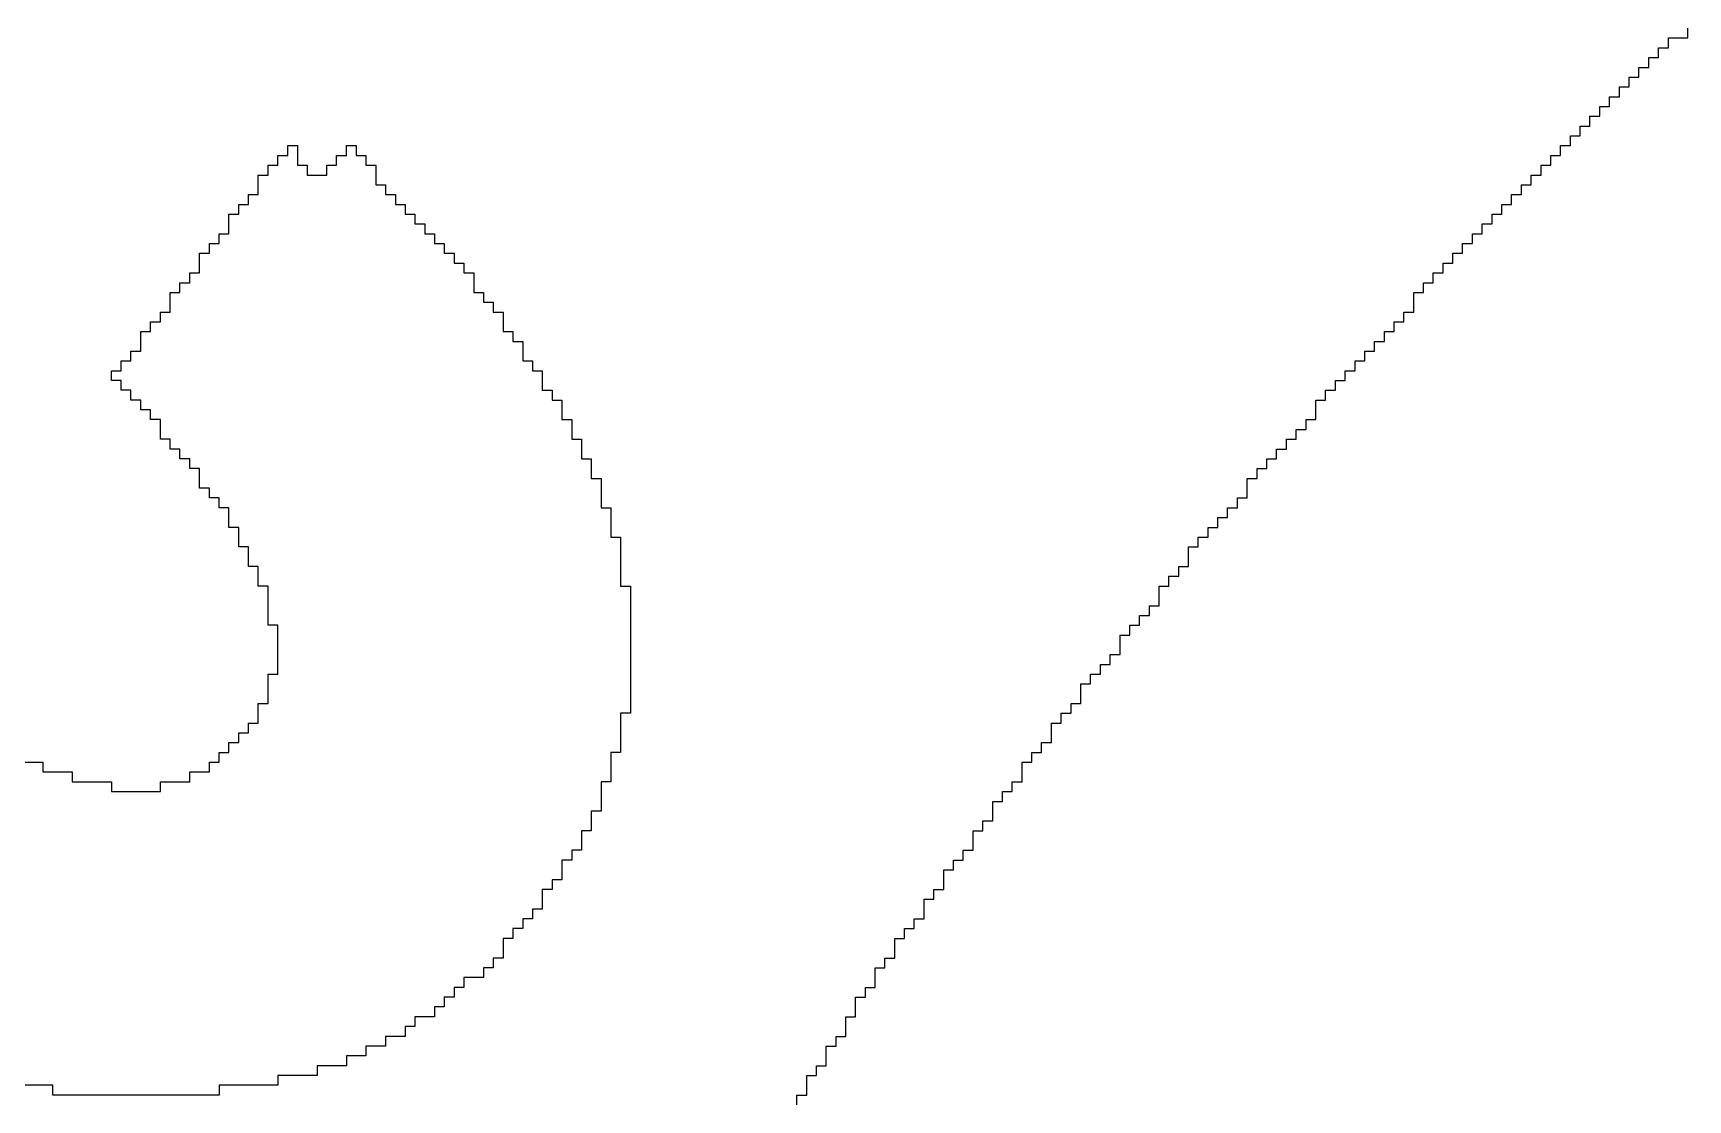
# Model space of a CAD drawing. Header units: millimetres. Extents: x 38.3 to 116.8, y 314 to 397.1.
# Drawn here: x 93.394 to 95.073, y 381.669 to 382.752 of the extents above; entities that cross this region are included whole.
import ezdxf

# ---------------------------------------------------------------- set-up
doc = ezdxf.new("R2010")
doc.units = ezdxf.units.MM
doc.layers.add('TopOverlay', color=2, linetype='Continuous')

# ---------------------------------------------------------------- blocks, each defined once
blk = doc.blocks.new('4S6TMP_L____85')
at = {"layer": 'TopOverlay'}
for p, q in [((-3.8803, 4.0228), (-3.8803, 4.0327)), ((-3.8803, 4.0327), (-3.8605, 4.0327)), ((-3.8605, 4.0327), (-3.8605, 4.0426)), ((-3.9002, 4.0029), (-3.9002, 4.0128)), ((-3.9002, 4.0128), (-3.8903, 4.0128)), ((-3.8903, 4.0128), (-3.8903, 4.0228)), ((-3.8903, 4.0228), (-3.8803, 4.0228)), ((-3.9101, 3.993), (-3.9101, 4.0029)), ((-3.9101, 4.0029), (-3.9002, 4.0029)), ((-3.93, 3.9731), (-3.93, 3.983)), ((-3.93, 3.983), (-3.9201, 3.983)), ((-3.9201, 3.983), (-3.9201, 3.993)), ((-3.9201, 3.993), (-3.9101, 3.993)), ((-3.9499, 3.9532), (-3.9499, 3.9632)), ((-3.9499, 3.9632), (-3.9399, 3.9632)), ((-3.9399, 3.9632), (-3.9399, 3.9731)), ((-3.9399, 3.9731), (-3.93, 3.9731)), ((-3.9598, 3.9433), (-3.9598, 3.9532)), ((-3.9598, 3.9532), (-3.9499, 3.9532)), ((-3.9797, 3.9234), (-3.9797, 3.9334)), ((-3.9797, 3.9334), (-3.9697, 3.9334)), ((-3.9697, 3.9334), (-3.9697, 3.9433)), ((-3.9697, 3.9433), (-3.9598, 3.9433)), ((-5.291, 3.9036), (-5.291, 3.9135)), ((-5.291, 3.9135), (-5.281, 3.9135)), ((-5.281, 3.9135), (-5.281, 3.9234)), ((-5.281, 3.9234), (-5.2711, 3.9234)), ((-5.2711, 3.9234), (-5.2711, 3.9135)), ((-5.2711, 3.9135), (-5.2711, 3.9036)), ((-5.2314, 3.9036), (-5.2314, 3.9135)), ((-5.2314, 3.9135), (-5.2214, 3.9135)), ((-5.2214, 3.9135), (-5.2214, 3.9234)), ((-5.2214, 3.9234), (-5.2115, 3.9234)), ((-5.2115, 3.9234), (-5.2115, 3.9135)), ((-5.2115, 3.9135), (-5.2016, 3.9135)), ((-5.2016, 3.9135), (-5.2016, 3.9036)), ((-3.9996, 3.9036), (-3.9996, 3.9135)), ((-3.9996, 3.9135), (-3.9896, 3.9135)), ((-3.9896, 3.9135), (-3.9896, 3.9234)), ((-3.9896, 3.9234), (-3.9797, 3.9234)), ((-5.3009, 3.8936), (-5.3009, 3.9036)), ((-5.3009, 3.9036), (-5.291, 3.9036)), ((-5.2711, 3.9036), (-5.2612, 3.9036)), ((-5.2612, 3.9036), (-5.2612, 3.8936)), ((-5.2413, 3.8936), (-5.2413, 3.9036)), ((-5.2413, 3.9036), (-5.2314, 3.9036)), ((-5.2016, 3.9036), (-5.1916, 3.9036)), ((-5.1916, 3.9036), (-5.1916, 3.8936)), ((-4.0095, 3.8936), (-4.0095, 3.9036)), ((-4.0095, 3.9036), (-3.9996, 3.9036)), ((-5.3108, 3.8837), (-5.3108, 3.8936)), ((-5.3108, 3.8936), (-5.3009, 3.8936)), ((-5.3108, 3.8738), (-5.3108, 3.8837)), ((-5.2612, 3.8936), (-5.2413, 3.8936)), ((-5.1916, 3.8936), (-5.1916, 3.8837)), ((-5.1916, 3.8837), (-5.1817, 3.8837)), ((-5.1817, 3.8837), (-5.1817, 3.8738)), ((-4.0294, 3.8738), (-4.0294, 3.8837)), ((-4.0294, 3.8837), (-4.0194, 3.8837)), ((-4.0194, 3.8837), (-4.0194, 3.8936)), ((-4.0194, 3.8936), (-4.0095, 3.8936)), ((-5.3307, 3.8539), (-5.3307, 3.8638)), ((-5.3307, 3.8638), (-5.3208, 3.8638)), ((-5.3208, 3.8638), (-5.3208, 3.8738)), ((-5.3208, 3.8738), (-5.3108, 3.8738)), ((-5.1817, 3.8738), (-5.1717, 3.8738)), ((-5.1717, 3.8738), (-5.1717, 3.8638)), ((-5.1717, 3.8638), (-5.1618, 3.8638)), ((-5.1618, 3.8638), (-5.1618, 3.8539)), ((-4.0492, 3.8539), (-4.0492, 3.8638)), ((-4.0492, 3.8638), (-4.0393, 3.8638)), ((-4.0393, 3.8638), (-4.0393, 3.8738)), ((-4.0393, 3.8738), (-4.0294, 3.8738)), ((-5.3406, 3.844), (-5.3406, 3.8539)), ((-5.3406, 3.8539), (-5.3307, 3.8539)), ((-5.1618, 3.8539), (-5.1519, 3.8539)), ((-5.1519, 3.8539), (-5.1519, 3.844)), ((-4.0592, 3.844), (-4.0592, 3.8539)), ((-4.0592, 3.8539), (-4.0492, 3.8539)), ((-5.3506, 3.8241), (-5.3506, 3.834)), ((-5.3506, 3.834), (-5.3406, 3.834)), ((-5.3406, 3.834), (-5.3406, 3.844)), ((-5.1519, 3.844), (-5.1419, 3.844)), ((-5.1419, 3.844), (-5.1419, 3.834)), ((-5.1419, 3.834), (-5.132, 3.834)), ((-5.132, 3.834), (-5.132, 3.8241)), ((-4.079, 3.8241), (-4.079, 3.834)), ((-4.079, 3.834), (-4.0691, 3.834)), ((-4.0691, 3.834), (-4.0691, 3.844)), ((-4.0691, 3.844), (-4.0592, 3.844)), ((-5.3704, 3.8042), (-5.3704, 3.8142)), ((-5.3704, 3.8142), (-5.3605, 3.8142)), ((-5.3605, 3.8142), (-5.3605, 3.8241)), ((-5.3605, 3.8241), (-5.3506, 3.8241)), ((-5.132, 3.8241), (-5.1221, 3.8241)), ((-5.1221, 3.8241), (-5.1221, 3.8142)), ((-5.1221, 3.8142), (-5.1121, 3.8142)), ((-5.1121, 3.8142), (-5.1121, 3.8042)), ((-4.0989, 3.8042), (-4.0989, 3.8142)), ((-4.0989, 3.8142), (-4.089, 3.8142)), ((-4.089, 3.8142), (-4.089, 3.8241)), ((-4.089, 3.8241), (-4.079, 3.8241)), ((-5.3804, 3.7843), (-5.3804, 3.7943)), ((-5.3804, 3.7943), (-5.3704, 3.7943)), ((-5.3704, 3.7943), (-5.3704, 3.8042)), ((-5.1121, 3.8042), (-5.1022, 3.8042)), ((-5.1022, 3.8042), (-5.1022, 3.7943)), ((-5.1022, 3.7943), (-5.0923, 3.7943)), ((-5.0923, 3.7943), (-5.0923, 3.7843)), ((-4.1188, 3.7843), (-4.1188, 3.7943)), ((-4.1188, 3.7943), (-4.1088, 3.7943)), ((-4.1088, 3.7943), (-4.1088, 3.8042)), ((-4.1088, 3.8042), (-4.0989, 3.8042)), ((-5.3903, 3.7744), (-5.3903, 3.7843)), ((-5.3903, 3.7843), (-5.3804, 3.7843)), ((-5.0923, 3.7843), (-5.0923, 3.7744)), ((-4.1287, 3.7744), (-4.1287, 3.7843)), ((-4.1287, 3.7843), (-4.1188, 3.7843)), ((-5.4002, 3.7645), (-5.4002, 3.7744)), ((-5.4002, 3.7744), (-5.3903, 3.7744)), ((-5.4002, 3.7545), (-5.4002, 3.7645)), ((-5.0923, 3.7744), (-5.0823, 3.7744)), ((-5.0823, 3.7744), (-5.0823, 3.7645)), ((-5.0823, 3.7645), (-5.0724, 3.7645)), ((-5.0724, 3.7645), (-5.0724, 3.7545)), ((-4.1386, 3.7645), (-4.1386, 3.7744)), ((-4.1386, 3.7744), (-4.1287, 3.7744)), ((-4.1386, 3.7545), (-4.1386, 3.7645)), ((-5.4201, 3.7347), (-5.4201, 3.7446)), ((-5.4201, 3.7446), (-5.4102, 3.7446)), ((-5.4102, 3.7446), (-5.4102, 3.7545)), ((-5.4102, 3.7545), (-5.4002, 3.7545)), ((-5.0724, 3.7545), (-5.0625, 3.7545)), ((-5.0625, 3.7545), (-5.0625, 3.7446)), ((-5.0625, 3.7446), (-5.0625, 3.7347)), ((-4.1585, 3.7347), (-4.1585, 3.7446)), ((-4.1585, 3.7446), (-4.1486, 3.7446)), ((-4.1486, 3.7446), (-4.1486, 3.7545)), ((-4.1486, 3.7545), (-4.1386, 3.7545)), ((-5.43, 3.7247), (-5.43, 3.7347)), ((-5.43, 3.7347), (-5.4201, 3.7347)), ((-5.0625, 3.7347), (-5.0525, 3.7347)), ((-5.0525, 3.7347), (-5.0525, 3.7247)), ((-4.1684, 3.7247), (-4.1684, 3.7347)), ((-4.1684, 3.7347), (-4.1585, 3.7347)), ((-5.44, 3.7049), (-5.44, 3.7148)), ((-5.44, 3.7148), (-5.43, 3.7148)), ((-5.43, 3.7148), (-5.43, 3.7247)), ((-5.0525, 3.7247), (-5.0426, 3.7247)), ((-5.0426, 3.7247), (-5.0426, 3.7148)), ((-5.0426, 3.7148), (-5.0426, 3.7049)), ((-4.1883, 3.7049), (-4.1883, 3.7148)), ((-4.1883, 3.7148), (-4.1784, 3.7148)), ((-4.1784, 3.7148), (-4.1784, 3.7247)), ((-4.1784, 3.7247), (-4.1684, 3.7247)), ((-5.4598, 3.685), (-5.4598, 3.6949)), ((-5.4598, 3.6949), (-5.4499, 3.6949)), ((-5.4499, 3.6949), (-5.4499, 3.7049)), ((-5.4499, 3.7049), (-5.44, 3.7049)), ((-5.0426, 3.7049), (-5.0327, 3.7049)), ((-5.0327, 3.7049), (-5.0327, 3.6949)), ((-5.0327, 3.6949), (-5.0227, 3.6949)), ((-5.0227, 3.6949), (-5.0227, 3.685)), ((-4.2082, 3.685), (-4.2082, 3.6949)), ((-4.2082, 3.6949), (-4.1982, 3.6949)), ((-4.1982, 3.6949), (-4.1982, 3.7049)), ((-4.1982, 3.7049), (-4.1883, 3.7049)), ((-5.4499, 3.685), (-5.4598, 3.685)), ((-5.4499, 3.6751), (-5.4499, 3.685)), ((-5.0227, 3.685), (-5.0227, 3.6751)), ((-4.2181, 3.6751), (-4.2181, 3.685)), ((-4.2181, 3.685), (-4.2082, 3.685)), ((-5.44, 3.6751), (-5.4499, 3.6751)), ((-5.44, 3.6651), (-5.44, 3.6751)), ((-5.43, 3.6651), (-5.44, 3.6651)), ((-5.43, 3.6552), (-5.43, 3.6651)), ((-5.0227, 3.6751), (-5.0128, 3.6751)), ((-5.0128, 3.6751), (-5.0128, 3.6651)), ((-5.0128, 3.6651), (-5.0029, 3.6651)), ((-5.0029, 3.6651), (-5.0029, 3.6552)), ((-4.238, 3.6552), (-4.238, 3.6651)), ((-4.238, 3.6651), (-4.228, 3.6651)), ((-4.228, 3.6651), (-4.228, 3.6751)), ((-4.228, 3.6751), (-4.2181, 3.6751)), ((-5.4201, 3.6552), (-5.43, 3.6552)), ((-5.4201, 3.6453), (-5.4201, 3.6552)), ((-5.4102, 3.6453), (-5.4201, 3.6453)), ((-5.4102, 3.6353), (-5.4102, 3.6453)), ((-5.0029, 3.6552), (-5.0029, 3.6453)), ((-5.0029, 3.6453), (-4.9929, 3.6453)), ((-4.9929, 3.6453), (-4.9929, 3.6353)), ((-4.2479, 3.6353), (-4.2479, 3.6453)), ((-4.2479, 3.6453), (-4.238, 3.6453)), ((-4.238, 3.6453), (-4.238, 3.6552)), ((-5.4102, 3.6254), (-5.4102, 3.6353)), ((-4.9929, 3.6353), (-4.9929, 3.6254)), ((-4.2578, 3.6254), (-4.2578, 3.6353)), ((-4.2578, 3.6353), (-4.2479, 3.6353)), ((-5.4002, 3.6254), (-5.4102, 3.6254)), ((-5.4002, 3.6155), (-5.4002, 3.6254)), ((-5.3903, 3.6155), (-5.4002, 3.6155)), ((-5.3903, 3.6055), (-5.3903, 3.6155)), ((-4.9929, 3.6254), (-4.983, 3.6254)), ((-4.983, 3.6254), (-4.983, 3.6155)), ((-4.983, 3.6155), (-4.983, 3.6055)), ((-4.2777, 3.6055), (-4.2777, 3.6155)), ((-4.2777, 3.6155), (-4.2678, 3.6155)), ((-4.2678, 3.6155), (-4.2678, 3.6254)), ((-4.2678, 3.6254), (-4.2578, 3.6254)), ((-5.3804, 3.6055), (-5.3903, 3.6055)), ((-5.3804, 3.5956), (-5.3804, 3.6055)), ((-5.3704, 3.5956), (-5.3804, 3.5956)), ((-5.3704, 3.5857), (-5.3704, 3.5956)), ((-4.983, 3.6055), (-4.9731, 3.6055)), ((-4.9731, 3.6055), (-4.9731, 3.5956)), ((-4.9731, 3.5956), (-4.9731, 3.5857)), ((-4.2976, 3.5857), (-4.2976, 3.5956)), ((-4.2976, 3.5956), (-4.2876, 3.5956)), ((-4.2876, 3.5956), (-4.2876, 3.6055)), ((-4.2876, 3.6055), (-4.2777, 3.6055)), ((-5.3704, 3.5757), (-5.3704, 3.5857)), ((-4.9731, 3.5857), (-4.9631, 3.5857)), ((-4.9631, 3.5857), (-4.9631, 3.5757)), ((-4.3075, 3.5757), (-4.3075, 3.5857)), ((-4.3075, 3.5857), (-4.2976, 3.5857)), ((-5.3605, 3.5757), (-5.3704, 3.5757)), ((-5.3605, 3.5658), (-5.3605, 3.5757)), ((-5.3506, 3.5658), (-5.3605, 3.5658)), ((-5.3506, 3.5559), (-5.3506, 3.5658)), ((-4.9631, 3.5757), (-4.9631, 3.5658)), ((-4.9631, 3.5658), (-4.9631, 3.5559)), ((-4.3174, 3.5559), (-4.3174, 3.5658)), ((-4.3174, 3.5658), (-4.3075, 3.5658)), ((-4.3075, 3.5658), (-4.3075, 3.5757)), ((-5.3406, 3.5559), (-5.3506, 3.5559)), ((-5.3406, 3.5459), (-5.3406, 3.5559)), ((-5.3406, 3.536), (-5.3406, 3.5459)), ((-4.9631, 3.5559), (-4.9532, 3.5559)), ((-4.9532, 3.5559), (-4.9532, 3.5459)), ((-4.9532, 3.5459), (-4.9532, 3.536)), ((-4.3373, 3.536), (-4.3373, 3.5459)), ((-4.3373, 3.5459), (-4.3274, 3.5459)), ((-4.3274, 3.5459), (-4.3274, 3.5559)), ((-4.3274, 3.5559), (-4.3174, 3.5559)), ((-5.3307, 3.536), (-5.3406, 3.536)), ((-5.3307, 3.5261), (-5.3307, 3.536)), ((-5.3307, 3.5161), (-5.3307, 3.5261)), ((-4.9532, 3.536), (-4.9532, 3.5261)), ((-4.9532, 3.5261), (-4.9433, 3.5261)), ((-4.9433, 3.5261), (-4.9433, 3.5161)), ((-4.3572, 3.5161), (-4.3572, 3.5261)), ((-4.3572, 3.5261), (-4.3472, 3.5261)), ((-4.3472, 3.5261), (-4.3472, 3.536)), ((-4.3472, 3.536), (-4.3373, 3.536)), ((-5.3208, 3.5161), (-5.3307, 3.5161)), ((-5.3208, 3.5062), (-5.3208, 3.5161)), ((-4.9433, 3.5161), (-4.9433, 3.5062)), ((-4.3671, 3.5062), (-4.3671, 3.5161)), ((-4.3671, 3.5161), (-4.3572, 3.5161)), ((-5.3208, 3.4963), (-5.3208, 3.5062)), ((-5.3108, 3.4963), (-5.3208, 3.4963)), ((-5.3108, 3.4863), (-5.3108, 3.4963)), ((-4.9433, 3.5062), (-4.9433, 3.4963)), ((-4.9433, 3.4963), (-4.9433, 3.4863)), ((-4.377, 3.4863), (-4.377, 3.4963)), ((-4.377, 3.4963), (-4.3671, 3.4963)), ((-4.3671, 3.4963), (-4.3671, 3.5062)), ((-5.3108, 3.4764), (-5.3108, 3.4863)), ((-5.3009, 3.4764), (-5.3108, 3.4764)), ((-5.3009, 3.4665), (-5.3009, 3.4764)), ((-4.9433, 3.4863), (-4.9433, 3.4764)), ((-4.9433, 3.4764), (-4.9333, 3.4764)), ((-4.9333, 3.4764), (-4.9333, 3.4665)), ((-4.3969, 3.4665), (-4.3969, 3.4764)), ((-4.3969, 3.4764), (-4.387, 3.4764)), ((-4.387, 3.4764), (-4.387, 3.4863)), ((-4.387, 3.4863), (-4.377, 3.4863)), ((-5.3009, 3.4565), (-5.3009, 3.4665)), ((-4.9333, 3.4665), (-4.9333, 3.4565)), ((-4.3969, 3.4565), (-4.3969, 3.4665)), ((-5.3009, 3.4466), (-5.3009, 3.4565)), ((-5.3009, 3.4367), (-5.3009, 3.4466)), ((-4.9333, 3.4565), (-4.9333, 3.4466)), ((-4.9333, 3.4466), (-4.9333, 3.4367)), ((-4.4168, 3.4367), (-4.4168, 3.4466)), ((-4.4168, 3.4466), (-4.4068, 3.4466)), ((-4.4068, 3.4466), (-4.4068, 3.4565)), ((-4.4068, 3.4565), (-4.3969, 3.4565)), ((-5.291, 3.4367), (-5.3009, 3.4367)), ((-5.291, 3.4267), (-5.291, 3.4367)), ((-5.291, 3.4168), (-5.291, 3.4267)), ((-4.9333, 3.4367), (-4.9333, 3.4267)), ((-4.9333, 3.4267), (-4.9333, 3.4168)), ((-4.4366, 3.4168), (-4.4366, 3.4267)), ((-4.4366, 3.4267), (-4.4267, 3.4267)), ((-4.4267, 3.4267), (-4.4267, 3.4367)), ((-4.4267, 3.4367), (-4.4168, 3.4367)), ((-5.291, 3.4069), (-5.291, 3.4168)), ((-4.9333, 3.4168), (-4.9333, 3.4069)), ((-4.4366, 3.4069), (-4.4366, 3.4168)), ((-5.291, 3.3969), (-5.291, 3.4069)), ((-5.291, 3.387), (-5.291, 3.3969)), ((-4.9333, 3.4069), (-4.9333, 3.3969)), ((-4.9333, 3.3969), (-4.9333, 3.387)), ((-4.4565, 3.387), (-4.4565, 3.3969)), ((-4.4565, 3.3969), (-4.4466, 3.3969)), ((-4.4466, 3.3969), (-4.4466, 3.4069)), ((-4.4466, 3.4069), (-4.4366, 3.4069)), ((-5.3009, 3.3771), (-5.3009, 3.387)), ((-5.3009, 3.387), (-5.291, 3.387)), ((-5.3009, 3.3671), (-5.3009, 3.3771)), ((-4.9333, 3.387), (-4.9333, 3.3771)), ((-4.9333, 3.3771), (-4.9333, 3.3671)), ((-4.4764, 3.3671), (-4.4764, 3.3771)), ((-4.4764, 3.3771), (-4.4664, 3.3771)), ((-4.4664, 3.3771), (-4.4664, 3.387)), ((-4.4664, 3.387), (-4.4565, 3.387)), ((-5.3009, 3.3572), (-5.3009, 3.3671)), ((-4.9333, 3.3671), (-4.9333, 3.3572)), ((-4.4764, 3.3572), (-4.4764, 3.3671)), ((-5.3108, 3.3473), (-5.3108, 3.3572)), ((-5.3108, 3.3572), (-5.3009, 3.3572)), ((-5.3108, 3.3373), (-5.3108, 3.3473)), ((-4.9333, 3.3473), (-4.9433, 3.3473)), ((-4.9433, 3.3473), (-4.9433, 3.3373)), ((-4.9333, 3.3572), (-4.9333, 3.3473)), ((-4.4962, 3.3373), (-4.4962, 3.3473)), ((-4.4962, 3.3473), (-4.4863, 3.3473)), ((-4.4863, 3.3473), (-4.4863, 3.3572)), ((-4.4863, 3.3572), (-4.4764, 3.3572)), ((-5.3307, 3.3175), (-5.3307, 3.3274)), ((-5.3307, 3.3274), (-5.3208, 3.3274)), ((-5.3208, 3.3274), (-5.3208, 3.3373)), ((-5.3208, 3.3373), (-5.3108, 3.3373)), ((-4.9433, 3.3373), (-4.9433, 3.3274)), ((-4.9433, 3.3274), (-4.9433, 3.3175)), ((-4.5062, 3.3274), (-4.5062, 3.3373)), ((-4.5062, 3.3373), (-4.4962, 3.3373)), ((-4.5062, 3.3175), (-4.5062, 3.3274)), ((-5.3506, 3.2976), (-5.3506, 3.3075)), ((-5.3506, 3.3075), (-5.3406, 3.3075)), ((-5.3406, 3.3075), (-5.3406, 3.3175)), ((-5.3406, 3.3175), (-5.3307, 3.3175)), ((-4.9433, 3.3075), (-4.9532, 3.3075)), ((-4.9532, 3.3075), (-4.9532, 3.2976)), ((-4.9433, 3.3175), (-4.9433, 3.3075)), ((-4.526, 3.2976), (-4.526, 3.3075)), ((-4.526, 3.3075), (-4.5161, 3.3075)), ((-4.5161, 3.3075), (-4.5161, 3.3175)), ((-4.5161, 3.3175), (-4.5062, 3.3175)), ((-5.5492, 3.2976), (-5.5294, 3.2976)), ((-5.5294, 3.2976), (-5.5294, 3.2877)), ((-5.3605, 3.2877), (-5.3605, 3.2976)), ((-5.3605, 3.2976), (-5.3506, 3.2976)), ((-4.9532, 3.2976), (-4.9532, 3.2877)), ((-4.536, 3.2877), (-4.536, 3.2976)), ((-4.536, 3.2976), (-4.526, 3.2976)), ((-5.5294, 3.2877), (-5.4996, 3.2877)), ((-5.4996, 3.2877), (-5.4996, 3.2777)), ((-5.4996, 3.2777), (-5.4598, 3.2777)), ((-5.4598, 3.2777), (-5.4598, 3.2678)), ((-5.4102, 3.2678), (-5.4102, 3.2777)), ((-5.4102, 3.2777), (-5.3804, 3.2777)), ((-5.3804, 3.2777), (-5.3804, 3.2877)), ((-5.3804, 3.2877), (-5.3605, 3.2877)), ((-4.9532, 3.2777), (-4.9631, 3.2777)), ((-4.9631, 3.2777), (-4.9631, 3.2678)), ((-4.9532, 3.2877), (-4.9532, 3.2777)), ((-4.5459, 3.2678), (-4.5459, 3.2777)), ((-4.5459, 3.2777), (-4.536, 3.2777)), ((-4.536, 3.2777), (-4.536, 3.2877)), ((-5.4598, 3.2678), (-5.4102, 3.2678)), ((-4.9631, 3.2678), (-4.9631, 3.2579)), ((-4.9631, 3.2579), (-4.9631, 3.2479)), ((-4.5658, 3.2479), (-4.5658, 3.2579)), ((-4.5658, 3.2579), (-4.5558, 3.2579)), ((-4.5558, 3.2579), (-4.5558, 3.2678)), ((-4.5558, 3.2678), (-4.5459, 3.2678)), ((-4.9631, 3.2479), (-4.9731, 3.2479)), ((-4.9731, 3.2479), (-4.9731, 3.238)), ((-4.5658, 3.238), (-4.5658, 3.2479)), ((-4.9731, 3.2281), (-4.983, 3.2281)), ((-4.983, 3.2281), (-4.983, 3.2181)), ((-4.9731, 3.238), (-4.9731, 3.2281)), ((-4.5856, 3.2181), (-4.5856, 3.2281)), ((-4.5856, 3.2281), (-4.5757, 3.2281)), ((-4.5757, 3.2281), (-4.5757, 3.238)), ((-4.5757, 3.238), (-4.5658, 3.238)), ((-4.983, 3.2082), (-4.9929, 3.2082)), ((-4.9929, 3.2082), (-4.9929, 3.1982)), ((-4.983, 3.2181), (-4.983, 3.2082)), ((-4.5956, 3.1982), (-4.5956, 3.2082)), ((-4.5956, 3.2082), (-4.5856, 3.2082)), ((-4.5856, 3.2082), (-4.5856, 3.2181)), ((-4.9929, 3.1982), (-5.0029, 3.1982)), ((-5.0029, 3.1982), (-5.0029, 3.1883)), ((-4.6055, 3.1883), (-4.6055, 3.1982)), ((-4.6055, 3.1982), (-4.5956, 3.1982)), ((-5.0029, 3.1784), (-5.0128, 3.1784)), ((-5.0128, 3.1784), (-5.0128, 3.1684)), ((-5.0029, 3.1883), (-5.0029, 3.1784)), ((-4.6155, 3.1784), (-4.6155, 3.1883)), ((-4.6155, 3.1883), (-4.6055, 3.1883)), ((-4.6155, 3.1684), (-4.6155, 3.1784)), ((-5.0128, 3.1684), (-5.0227, 3.1684)), ((-5.0227, 3.1684), (-5.0227, 3.1585)), ((-5.0227, 3.1585), (-5.0227, 3.1486)), ((-4.6353, 3.1486), (-4.6353, 3.1585)), ((-4.6353, 3.1585), (-4.6254, 3.1585)), ((-4.6254, 3.1585), (-4.6254, 3.1684)), ((-4.6254, 3.1684), (-4.6155, 3.1684)), ((-5.0227, 3.1486), (-5.0327, 3.1486)), ((-5.0327, 3.1486), (-5.0327, 3.1386)), ((-4.6353, 3.1386), (-4.6353, 3.1486)), ((-5.0426, 3.1287), (-5.0525, 3.1287)), ((-5.0525, 3.1287), (-5.0525, 3.1188)), ((-5.0327, 3.1386), (-5.0426, 3.1386)), ((-5.0426, 3.1386), (-5.0426, 3.1287)), ((-4.6552, 3.1188), (-4.6552, 3.1287)), ((-4.6552, 3.1287), (-4.6453, 3.1287)), ((-4.6453, 3.1287), (-4.6453, 3.1386)), ((-4.6453, 3.1386), (-4.6353, 3.1386)), ((-5.0525, 3.1188), (-5.0625, 3.1188)), ((-5.0625, 3.1188), (-5.0625, 3.1088)), ((-5.0625, 3.1088), (-5.0625, 3.0989)), ((-4.6651, 3.1088), (-4.6651, 3.1188)), ((-4.6651, 3.1188), (-4.6552, 3.1188)), ((-4.6651, 3.0989), (-4.6651, 3.1088)), ((-5.0625, 3.0989), (-5.0724, 3.0989)), ((-5.0724, 3.0989), (-5.0724, 3.089)), ((-4.6751, 3.089), (-4.6751, 3.0989)), ((-4.6751, 3.0989), (-4.6651, 3.0989)), ((-5.0823, 3.079), (-5.1022, 3.079)), ((-5.1022, 3.079), (-5.1022, 3.0691)), ((-5.0724, 3.089), (-5.0823, 3.089)), ((-5.0823, 3.089), (-5.0823, 3.079)), ((-4.685, 3.079), (-4.685, 3.089)), ((-4.685, 3.089), (-4.6751, 3.089)), ((-4.685, 3.0691), (-4.685, 3.079)), ((-5.1121, 3.0592), (-5.1221, 3.0592)), ((-5.1221, 3.0592), (-5.1221, 3.0492)), ((-5.1022, 3.0691), (-5.1121, 3.0691)), ((-5.1121, 3.0691), (-5.1121, 3.0592)), ((-4.7049, 3.0492), (-4.7049, 3.0592)), ((-4.7049, 3.0592), (-4.6949, 3.0592)), ((-4.6949, 3.0592), (-4.6949, 3.0691)), ((-4.6949, 3.0691), (-4.685, 3.0691)), ((-5.132, 3.0393), (-5.1519, 3.0393)), ((-5.1519, 3.0393), (-5.1519, 3.0294)), ((-5.1221, 3.0492), (-5.132, 3.0492)), ((-5.132, 3.0492), (-5.132, 3.0393)), ((-4.7148, 3.0294), (-4.7148, 3.0393)), ((-4.7148, 3.0393), (-4.7049, 3.0393)), ((-4.7049, 3.0393), (-4.7049, 3.0492)), ((-5.1519, 3.0294), (-5.1618, 3.0294)), ((-5.1618, 3.0294), (-5.1618, 3.0194)), ((-4.7148, 3.0194), (-4.7148, 3.0294)), ((-5.1817, 3.0095), (-5.2016, 3.0095)), ((-5.2016, 3.0095), (-5.2016, 2.9996)), ((-5.1618, 3.0194), (-5.1817, 3.0194)), ((-5.1817, 3.0194), (-5.1817, 3.0095)), ((-4.7347, 2.9996), (-4.7347, 3.0095)), ((-4.7347, 3.0095), (-4.7247, 3.0095)), ((-4.7247, 3.0095), (-4.7247, 3.0194)), ((-4.7247, 3.0194), (-4.7148, 3.0194)), ((-5.2214, 2.9896), (-5.2512, 2.9896)), ((-5.2512, 2.9896), (-5.2512, 2.9797)), ((-5.2016, 2.9996), (-5.2214, 2.9996)), ((-5.2214, 2.9996), (-5.2214, 2.9896)), ((-4.7446, 2.9797), (-4.7446, 2.9896)), ((-4.7446, 2.9896), (-4.7347, 2.9896)), ((-4.7347, 2.9896), (-4.7347, 2.9996)), ((-5.2512, 2.9797), (-5.291, 2.9797)), ((-5.291, 2.9797), (-5.291, 2.9698)), ((-4.7545, 2.9698), (-4.7545, 2.9797)), ((-4.7545, 2.9797), (-4.7446, 2.9797)), ((-5.5194, 2.9698), (-5.589, 2.9698)), ((-5.5194, 2.9598), (-5.5194, 2.9698)), ((-5.3506, 2.9598), (-5.5194, 2.9598)), ((-5.291, 2.9698), (-5.3506, 2.9698)), ((-5.3506, 2.9698), (-5.3506, 2.9598)), ((-4.7645, 2.9499), (-4.7645, 2.9598)), ((-4.7645, 2.9598), (-4.7545, 2.9598)), ((-4.7545, 2.9598), (-4.7545, 2.9698))]:
    blk.add_line(p, q, dxfattribs=at)

msp = doc.modelspace()

# ---------------------------------------------------------------- block references
msp.add_blockref('4S6TMP_L____85', (98.933, 378.714))

doc.saveas('drawing.dxf')
